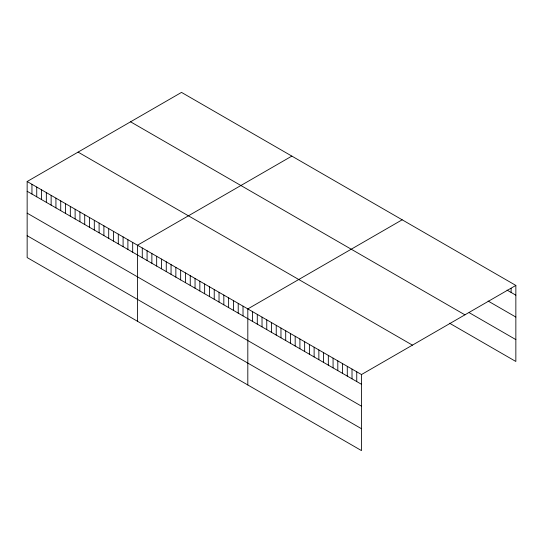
<?xml version="1.0" encoding="UTF-8"?>
<svg xmlns="http://www.w3.org/2000/svg" width="543" height="543" viewBox="0 0 543 543"><rect width="100%" height="100%" fill="white"/><g stroke="black" fill="none" stroke-linecap="round" stroke-linejoin="round"><path stroke-width="0.81" d="M27.15 181.518L361.489 374.548L361.489 450.602L27.15 257.572L27.15 181.518L181.511 92.398L515.85 285.428L515.85 361.482L449.536 323.2M291.842 156.099L137.481 245.219L137.481 321.273M402.173 219.8L247.812 308.919L247.812 384.973M361.489 374.548L515.85 285.428M507.053 290.105L515.85 295.182M488.109 301.046L515.85 317.058M469.159 312.646L515.85 339.599M130.571 121.808L464.91 314.838M78.09 152.108L412.429 345.138M27.15 191.272L361.489 384.301M27.15 213.148L361.489 406.178M27.15 235.696L361.489 428.719M511.112 288.381L511.112 292.446M356.751 371.812L356.751 381.566M352.013 369.077L352.013 378.831M347.282 366.342L347.282 376.095M342.545 363.606L342.545 373.36M337.807 360.871L337.807 370.625M333.069 358.142L333.069 367.896M328.332 355.407L328.332 365.161M323.594 352.672L323.594 362.425M318.863 349.936L318.863 359.69M314.125 347.201L314.125 356.955M309.388 344.466L309.388 354.219M304.65 341.73L304.65 351.484M299.912 338.995L299.912 348.749M295.182 336.266L295.182 346.013M290.444 333.531L290.444 343.285M285.706 330.796L285.706 340.549M280.969 328.06L280.969 337.814M276.231 325.325L276.231 335.079M271.493 322.59L271.493 332.343M266.762 319.854L266.762 329.608M262.025 317.119L262.025 326.872M257.287 314.383L257.287 324.137M252.549 311.655L252.549 321.408M243.02 306.15L243.02 315.904M238.221 303.381L238.221 313.135M233.422 300.612L233.422 310.365M228.623 297.842L228.623 307.589M223.831 295.073L223.831 304.82M219.033 292.297L219.033 302.051M214.234 289.528L214.234 299.281M209.435 286.758L209.435 296.512M204.643 283.989L204.643 293.743M199.844 281.22L199.844 290.973M195.046 278.45L195.046 288.204M190.247 275.681L190.247 285.435M185.455 272.912L185.455 282.665M180.656 270.142L180.656 279.896M175.857 267.373L175.857 277.127M171.059 264.604L171.059 274.358M166.267 261.835L166.267 271.588M161.468 259.065L161.468 268.819M156.669 256.296L156.669 266.05M151.87 253.527L151.87 263.28M147.078 250.757L147.078 260.511M142.28 247.988L142.28 257.742M132.682 242.449L132.682 252.203M127.89 239.68L127.89 249.434M123.091 236.911L123.091 246.665M118.293 234.142L118.293 243.895M113.494 231.372L113.494 241.126M108.702 228.603L108.702 238.357M103.903 225.834L103.903 235.587M99.104 223.064L99.104 232.818M94.306 220.295L94.306 230.042M89.514 217.526L89.514 227.273M84.715 214.75L84.715 224.503M79.916 211.98L79.916 221.734M75.117 209.211L75.117 218.965M70.325 206.442L70.325 216.195M65.527 203.673L65.527 213.426M60.728 200.903L60.728 210.657M55.929 198.134L55.929 207.888M51.137 195.365L51.137 205.118M46.338 192.595L46.338 202.349M41.539 189.826L41.539 199.58M36.741 187.057L36.741 196.81M31.949 184.287L31.949 194.041"/></g></svg>
